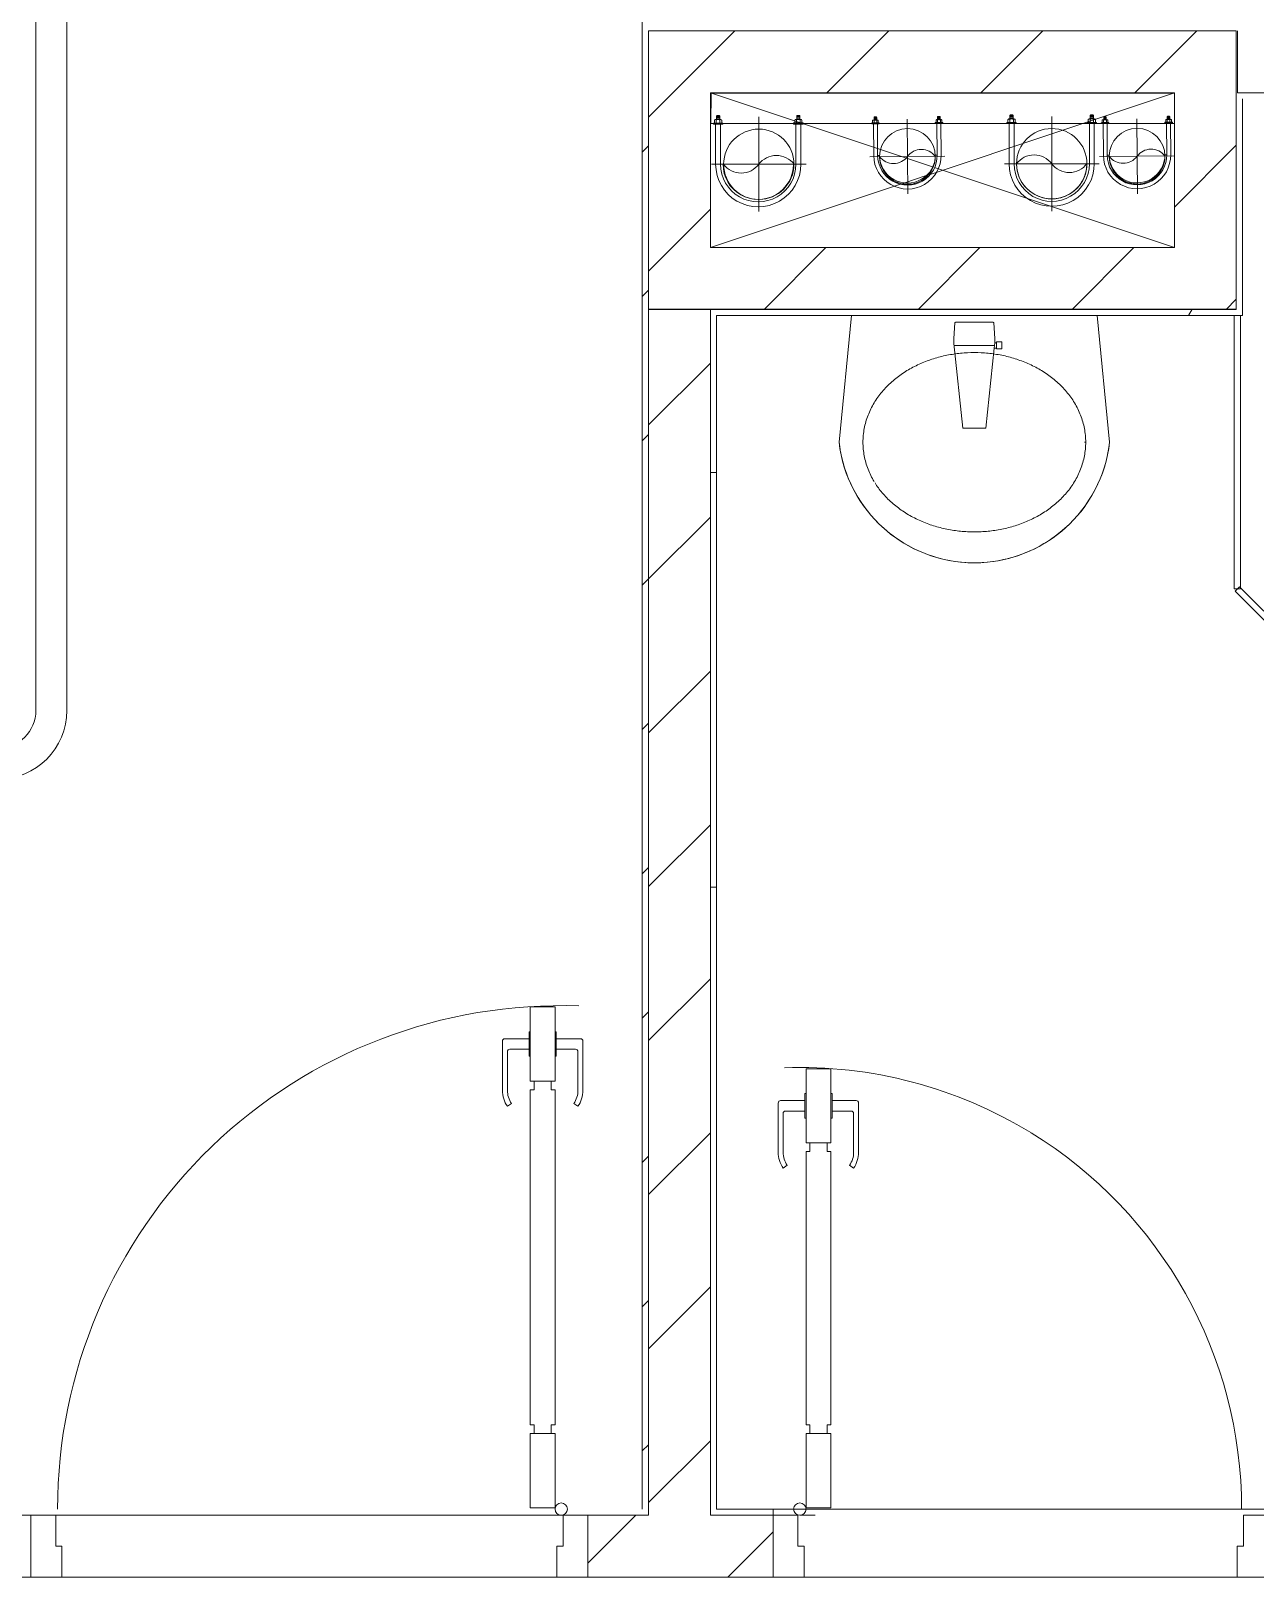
# Model space of a CAD drawing. Header units: millimetres. Extents: x 5357 to 201988, y -16345 to 109895.
# Drawn here: x 63055 to 65033, y 28837 to 31337 of the extents above; entities that cross this region are included whole.
import ezdxf

# ---------------------------------------------------------------- set-up
doc = ezdxf.new("R2010")
doc.units = ezdxf.units.MM
doc.linetypes.add('IMPORT-CENTER _3_', pattern=[10.16, 6.35, -1.27, 1.27, -1.27])
for name, color, linetype, lineweight in [('0-1', 7, 'Continuous', 5), ('0-2', 53, 'Continuous', 9), ('A-DETL-GENF-1', 53, 'Continuous', 9), ('A-DOOR-1', 53, 'Continuous', 9), ('A-FLOR-1', 10, 'Continuous', 9), ('A-FLOR-2', 53, 'Continuous', 9), ('A-GLAZ-CURT-1', 53, 'Continuous', 9), ('A-WALL-1', 9, 'Continuous', 18), ('A-WALL-2', 53, 'Continuous', 9), ('A-WALL-4', 113, 'Continuous', 18), ('A-WALL-PATT-1', 10, 'Continuous', 9), ('A-WALL-PATT-2', 53, 'Continuous', 9), ('A-WALL-PATT-3', 111, 'Continuous', 9), ('G-IMPT', 8, 'Continuous', 9), ('G-IMPT-2', 8, 'IMPORT-CENTER _3_', 9), ('I-FURN-1', 53, 'Continuous', 9), ('I-WALL-1', 9, 'Continuous', 18), ('I-WALL-2', 53, 'Continuous', 9), ('M-EQPM', 50, 'Continuous', 9), ('P-SANR-FIXT-1', 53, 'Continuous', 9), ('P-SANR-FIXT-2', 221, 'Continuous', 9)]:
    doc.layers.add(name, color=color, linetype=linetype, lineweight=lineweight)
pattern_1 = [(45, (0, 0), (-124.4508, 124.4508), [])]
pattern_2 = [(0, (0, 0), (894.08, 223.52), [73.762, -596.798, 73.762, -596.798, -3576.32]), (0, (0, 0), (894.08, 223.52), [-1341.12, 73.762, -1267.358, 73.762, -596.798, -1564.64]), (0, (0, 0), (894.08, 223.52), [-3352.8, 73.762, -373.278, 73.762, -1043.838]), (120, (335.28, 111.76), (-640.614, 662.536), [73.762, -596.798, 73.762, -4173.118]), (120, (335.28, 111.76), (-640.614, 662.536), [-744.322, -596.798, 73.762, -1267.358, -2235.2]), (120, (335.28, 111.76), (-640.614, 662.536), [-2682.24, 73.762, -596.798, 73.762, -1490.878]), (120, (335.28, 111.76), (-640.614, 662.536), [-3426.562, -373.278, 73.762, -1043.838]), (240, (447.04, 558.8), (-253.466, -886.056), [73.762, -596.798, 73.762, -4173.118]), (240, (447.04, 558.8), (-253.466, -886.056), [-744.322, -596.798, 73.762, -1267.358, -2235.2]), (240, (447.04, 558.8), (-253.466, -886.056), [-2682.24, 73.762, -596.798, 73.762, -1490.878]), (240, (447.04, 558.8), (-253.466, -886.056), [-3426.562, -373.278, 73.762, -1043.838])]

# ---------------------------------------------------------------- blocks, each defined once
blk = doc.blocks.new('NCV_TKTC_KET CAU_rvt-1-TKCS_MB SÂN ĐƯỜNG NỘI BỘ')
at = {"layer": 'A-FLOR-1'}
for p, q in [((64053, 28836.9), (64254.2, 28836.9)), ((64254.2, 28836.9), (64053, 28836.9)), ((64254.2, 28836.9), (64053, 28836.9)), ((64053, 28836.9), (64254.2, 28836.9)), ((64254.2, 28836.9), (64304.2, 28836.9)), ((64304.2, 28836.9), (64254.2, 28836.9)), ((64304.2, 28836.9), (64254.2, 28836.9)), ((64254.2, 28836.9), (64304.2, 28836.9)), ((64304.2, 28836.9), (65004.2, 28836.9)), ((65004.2, 28836.9), (64304.2, 28836.9)), ((65004.2, 28836.9), (64304.2, 28836.9)), ((64304.2, 28836.9), (65004.2, 28836.9)), ((65004.2, 28836.9), (65054.2, 28836.9)), ((65054.2, 28836.9), (65004.2, 28836.9)), ((65054.2, 28836.9), (65004.2, 28836.9)), ((65004.2, 28836.9), (65054.2, 28836.9))]:
    blk.add_line(p, q, dxfattribs=at)
blk = doc.blocks.new('DOOR_CW_01 CANH MO-PANEL KINH - DIW_01-900x2200-CỬA GỖ VÂN LAMINATE-553375-TKCS_MB SÂN ĐƯỜNG NỘI BỘ')
at = {"layer": 'A-DETL-GENF-1'}
for p, q in [((-397, -182), (-397, -62)), ((-397, -62), (-357, -62)), ((-357, -62), (-357, -182)), ((-357, -182), (-397, -182)), ((-397, -196), (-391, -196)), ((-397, -738), (-397, -196)), ((-391, -196), (-391, -182)), ((-391, -182), (-363, -182)), ((-363, -182), (-363, -196)), ((-357, -196), (-363, -196)), ((-357, -196), (-357, -738)), ((-433.9, -711.2), (-427.3, -715.8)), ((-320.1, -711.2), (-326.7, -715.8)), ((-442, -737), (-442, -816.5)), ((-434, -799.5), (-434, -737)), ((-397, -738), (-391, -738)), ((-391, -752), (-391, -738)), ((-357, -738), (-363, -738)), ((-363, -738), (-363, -752)), ((-320, -799.5), (-320, -737)), ((-312, -737), (-312, -816.5)), ((-357, -752), (-397, -752)), ((-397, -752), (-397, -872)), ((-363, -752), (-391, -752)), ((-357, -872), (-357, -752)), ((-399, -792.2), (-399, -831.8)), ((-397, -792.2), (-399, -792.2)), ((-397, -792.2), (-397, -831.8)), ((-357, -792.2), (-357, -831.8)), ((-357, -792.2), (-355, -792.2)), ((-355, -792.2), (-355, -831.8)), ((-399, -820.5), (-438, -820.5)), ((-399, -803.5), (-430, -803.5)), ((-355, -803.5), (-324, -803.5)), ((-355, -820.5), (-316, -820.5)), ((-399, -831.8), (-397, -831.8)), ((-355, -831.8), (-357, -831.8)), ((-397, -872), (-357, -872))]:
    blk.add_line(p, q, dxfattribs=at)
blk.add_circle((-407, -60), 10, dxfattribs=at)
for centre, radius, start, end in [((-407, -60), 814, 268, 0), ((-397, -737), 45, 145, 180), ((-397, -737), 37, 145, 180), ((-357, -737), 37, 0, 35), ((-357, -737), 45, 360, 35), ((-430, -799.5), 4, 180, 270), ((-324, -799.5), 4, 270, 0), ((-438, -816.5), 4, 180, 270), ((-316, -816.5), 4, 270, 0)]:
    blk.add_arc(centre, radius, start, end, dxfattribs=at)
at = {"layer": 'A-DOOR-1'}
for p, q in [((-450, -50), (-450, 50)), ((-450, 50), (-400, 50)), ((-400, 50), (-400, 0)), ((400, 0), (400, 50)), ((400, 50), (450, 50)), ((450, 50), (450, -50)), ((-410, 0), (-410, -50)), ((-400, 0), (-410, 0)), ((410, 0), (400, 0)), ((410, -50), (410, 0)), ((-410, -50), (-450, -50)), ((-407, -50), (-382, -50)), ((450, -50), (410, -50))]:
    blk.add_line(p, q, dxfattribs=at)
blk = doc.blocks.new('DOOR_CW_01 CANH MO-PANEL KINH - DIG_02-800x2200-CỬA NHÔM KÍNH-V23-TKCS_MB SÂN ĐƯỜNG NỘI BỘ')
at = {"layer": 'A-DETL-GENF-1'}
for p, q in [((-347, 772), (-307, 772)), ((-347, 652), (-347, 772)), ((-307, 772), (-307, 652)), ((-349, 731.8), (-347, 731.8)), ((-349, 692.2), (-349, 731.8)), ((-347, 692.2), (-347, 731.8)), ((-307, 692.2), (-307, 731.8)), ((-305, 731.8), (-307, 731.8)), ((-305, 692.2), (-305, 731.8)), ((-392, 637), (-392, 716.5)), ((-349, 720.5), (-388, 720.5)), ((-349, 703.5), (-380, 703.5)), ((-305, 720.5), (-266, 720.5)), ((-305, 703.5), (-274, 703.5)), ((-262, 637), (-262, 716.5)), ((-384, 699.5), (-384, 637)), ((-347, 692.2), (-349, 692.2)), ((-307, 692.2), (-305, 692.2)), ((-270, 699.5), (-270, 637)), ((-307, 652), (-347, 652)), ((-313, 652), (-341, 652)), ((-341, 652), (-341, 638)), ((-313, 638), (-313, 652)), ((-347, 638), (-341, 638)), ((-347, 638), (-347, 196)), ((-307, 638), (-313, 638)), ((-307, 196), (-307, 638)), ((-383.9, 611.2), (-377.3, 615.8)), ((-270.1, 611.2), (-276.7, 615.8)), ((-347, 196), (-341, 196)), ((-307, 182), (-347, 182)), ((-347, 182), (-347, 62)), ((-341, 196), (-341, 182)), ((-341, 182), (-313, 182)), ((-307, 196), (-313, 196)), ((-313, 182), (-313, 196)), ((-307, 62), (-307, 182)), ((-347, 62), (-307, 62))]:
    blk.add_line(p, q, dxfattribs=at)
blk.add_circle((-357, 60), 10, dxfattribs=at)
for centre, radius, start, end in [((-357, 60), 714, 58.4933, 92), ((-388, 716.5), 4, 90, 180), ((-380, 699.5), 4, 90, 180), ((-274, 699.5), 4, 0, 90), ((-266, 716.5), 4, 0, 90), ((-357, 60), 714, 360, 58.4384), ((-347, 637), 45, 180, 215), ((-347, 637), 37, 180, 215), ((-307, 637), 37, 325, 0), ((-307, 637), 45, 325, 0)]:
    blk.add_arc(centre, radius, start, end, dxfattribs=at)
at = {"layer": 'A-DOOR-1'}
for p, q in [((-360, 50), (-400, 50)), ((-400, 50), (-400, -50)), ((-360, 0), (-360, 50)), ((-357, 50), (-332, 50)), ((400, 50), (360, 50)), ((360, 50), (360, 0)), ((400, -50), (400, 50)), ((-350, 0), (-360, 0)), ((-350, -50), (-350, 0)), ((360, 0), (350, 0)), ((350, 0), (350, -50)), ((-400, -50), (-350, -50)), ((350, -50), (400, -50))]:
    blk.add_line(p, q, dxfattribs=at)
blk = doc.blocks.new('GIUONG NGU-2TAB-1600x2000 - GIUONG NGU-2TAB-1600x2000-842839-TKCS_MB SÂN ĐƯỜNG NỘI BỘ')
at = {"layer": 'I-FURN-1'}
for p, q in [((1997.1, -2000), (569.6, -2000)), ((569.6, -2050), (1997.1, -2050)), ((1997.1, -2050), (569.6, -2050))]:
    blk.add_line(p, q, dxfattribs=at)
for radius in [111.1, 111.1, 61.1]:
    blk.add_arc((569.6, -1938.9), radius, 180, 270, dxfattribs=at)
blk = doc.blocks.new('bonruatreo - Chậu rửa-V86-TKCS_MB SÂN ĐƯỜNG NỘI BỘ')
at = {"layer": 'P-SANR-FIXT-1'}
for p, q in [((-218.6, 205), (-198.4, 0)), ((-177.8, 205), (-180.6, 205)), ((198.4, 0), (218.6, 205)), ((-198.4, 0), (198.4, 0)), ((165, 0), (-165, 0))]:
    blk.add_line(p, q, dxfattribs=at)
at = {"layer": 'P-SANR-FIXT-1', "flags": 128}
for points in [[(-218.6, 205), (-217.4, 213.7), (-215.9, 222.4), (-214, 231), (-211.8, 239.5), (-209.3, 247.9), (-206.4, 256.2), (-203.2, 264.4), (-199.6, 272.5), (-195.8, 280.4), (-191.6, 288.1), (-187.1, 295.7), (-182.3, 303.1), (-177.3, 310.3), (-171.9, 317.3), (-166.3, 324.1), (-160.4, 330.6), (-154.2, 336.9), (-147.8, 342.9), (-141.2, 348.7), (-134.3, 354.2), (-127.3, 359.4), (-120, 364.4), (-112.5, 369), (-104.9, 373.4), (-97.1, 377.4), (-89.1, 381.2), (-81, 384.6), (-72.7, 387.6), (-64.4, 390.4), (-55.9, 392.8), (-47.3, 394.8), (-38.7, 396.6), (-30, 397.9), (-21.3, 399), (-12.5, 399.6), (-3.7, 400), (5.1, 399.9), (13.9, 399.6), (22.6, 398.8), (31.4, 397.8), (40.1, 396.3), (48.7, 394.5), (57.2, 392.4), (65.7, 390), (74, 387.2), (82.2, 384.1), (90.3, 380.6), (98.3, 376.8), (106.1, 372.7), (113.7, 368.3), (121.1, 363.6), (128.4, 358.7), (135.4, 353.4), (142.2, 347.9)], [(142.2, 347.8), (148.8, 342), (155.2, 335.9), (161.3, 329.6), (167.2, 323), (172.8, 316.2), (178.1, 309.2), (183.1, 302), (187.8, 294.6), (192.2, 287), (196.4, 279.2), (200.2, 271.3), (203.7, 263.2), (206.8, 255), (209.7, 246.6), (212.2, 238.2), (214.3, 229.7), (216.1, 221.1), (217.6, 212.4), (218.6, 205)]]:
    blk.add_lwpolyline(points, dxfattribs=at)
at = {"layer": 'P-SANR-FIXT-1'}
blk.add_arc((0, 180), 220, 6.525, 173.475, dxfattribs=at)
blk.add_open_spline([(-180, 205), (-180, 212.4), (-178.6, 227.3), (-172.4, 248.8), (-162.5, 268.9), (-149.4, 287), (-133.8, 303), (-116.1, 316.6), (-96.9, 327.9), (-76.5, 336.8), (-55.2, 343.5), (-33.3, 347.9), (-11.2, 350.1), (11.1, 350.1), (33.3, 347.9), (55.2, 343.5), (76.5, 336.8), (96.9, 327.9), (116.1, 316.6), (133.8, 302.9), (148.8, 287.6), (157.1, 276.4), (160.5, 270.9)], degree=3, knots=[-1, -1, -1, -1, -0.9565217, -0.9130435, -0.8695652, -0.826087, -0.7826087, -0.7391304, -0.6956522, -0.6521739, -0.6086957, -0.5652174, -0.5217391, -0.4782609, -0.4347826, -0.3913043, -0.3478261, -0.3043478, -0.2608696, -0.2173913, -0.173913, -0.135797, -0.135797, -0.135797, -0.135797], dxfattribs=at)
for points in [[(162, 268.5), (165.8, 262.2), (172.4, 248.8), (178.6, 227.3), (180, 212.4), (180, 205)], [(180, 205), (180, 197.6), (178.6, 182.7), (172.4, 161.2), (162.5, 141.2), (149.5, 123), (133.8, 107.1), (116.1, 93.4), (96.9, 82.1), (76.5, 73.2), (55.2, 66.5), (33.3, 62.1), (11.1, 59.9), (-11.2, 59.9), (-33.3, 62.1), (-55.2, 66.5), (-76.5, 73.2), (-96.9, 82.1), (-116.1, 93.4), (-133.8, 107), (-149.4, 123), (-162.5, 141.1), (-172.4, 161.2), (-178.6, 182.7), (-180, 197.6), (-180, 205)]]:
    blk.add_open_spline(points, degree=3, dxfattribs=at)
at = {"layer": 'P-SANR-FIXT-2'}
for p, q in [((-18.5, 182.5), (-32.2, 52.9)), ((18.5, 182.5), (-18.5, 182.5)), ((33, 45.4), (18.5, 182.5)), ((-35.6, 54.2), (-44.7, 54.2)), ((-44.7, 54.2), (-44.7, 42.8)), ((-35.6, 52.9), (-35.6, 54.2)), ((-32.2, 52.9), (-35.6, 52.9)), ((-35.6, 44.2), (-35.6, 52.9)), ((-32.2, 52.9), (-33.1, 44.2)), ((-44.7, 42.8), (-35.6, 42.8)), ((-35.6, 42.8), (-35.6, 44.2)), ((-35.6, 44.2), (-33.1, 44.2)), ((-33, 37.3), (-31.4, 12.2)), ((32.7, 48.5), (-32.7, 48.5)), ((31.4, 12.2), (33, 37.3)), ((-30.2, 11), (30.2, 11))]:
    blk.add_line(p, q, dxfattribs=at)
for centre, radius, start, end in [((5.5, 41.4), 38.7, 175.8543, 186.034), ((-5.5, 41.4), 38.7, 353.966, 6.034), ((-30.1, 12.3), 1.3, 183.5997, 268.7722), ((30.1, 12.3), 1.3, 271.2278, 356.4003)]:
    blk.add_arc(centre, radius, start, end, dxfattribs=at)
blk = doc.blocks.new('System Panel - Glazed-579637-TKCS_MB SÂN ĐƯỜNG NỘI BỘ')
at = {"layer": 'A-GLAZ-CURT-1'}
for p, q in [((352.2, 5), (-352.2, 5)), ((-352.2, 5), (-352.2, -5)), ((352.2, -5), (352.2, 5)), ((-352.2, -5), (352.2, -5))]:
    blk.add_line(p, q, dxfattribs=at)
blk = doc.blocks.new('System Panel - Glazed-919683-TKCS_MB SÂN ĐƯỜNG NỘI BỘ')
at = {"layer": 'A-GLAZ-CURT-1'}
for p, q in [((221.2, 5), (-221.2, 5)), ((-221.2, 5), (-221.2, -5)), ((221.2, -5), (221.2, 5)), ((-221.2, -5), (221.2, -5))]:
    blk.add_line(p, q, dxfattribs=at)
blk = doc.blocks.new('NCV_TKTC_TANG 1_rvt-1-TKCS_MB SÂN ĐƯỜNG NỘI BỘ')
at = {"layer": 'A-WALL-PATT-1'}
h = blk.add_hatch(dxfattribs=at)
h.set_pattern_fill('FP_1', color=256, style=0, pattern_type=2)
h.set_pattern_definition(pattern_1)
h.paths.add_polyline_path([(64148.3, 31336.9), (64152.6, 31336.9), (64152.6, 32436.9), (64052.6, 32436.9), (64053, 31336.9), (64063.3, 31336.9)])
h.paths.add_polyline_path([(64066, 33236.9), (64152.6, 33236.9), (64152.6, 33336.9), (64052.6, 33336.9), (64053, 33236.9)])
h = blk.add_hatch(dxfattribs=at)
h.set_pattern_fill('FP_3', color=256, style=0, pattern_type=2)
h.set_pattern_definition(pattern_2)
h.paths.add_polyline_path([(64952.7, 31336.9), (65952.6, 31336.9), (65952.6, 31346.9), (64162.6, 31345.2), (64162.6, 31336.9), (64902.6, 31336.9)])
h = blk.add_hatch(dxfattribs=at)
h.set_pattern_fill('FP_1', color=256, style=0, pattern_type=2)
h.set_pattern_definition(pattern_1)
h.paths.add_polyline_path([(65004.6, 31236.9), (65852.6, 31236.9), (65852.6, 31336.9), (65004.6, 31336.9), (65004.6, 31306.3)])
h = blk.add_hatch(dxfattribs=at)
h.set_pattern_fill('FP_1', color=256, style=0, pattern_type=2)
h.set_pattern_definition(pattern_1)
h.paths.add_polyline_path([(64057.6, 28936.9), (64152.6, 28936.9), (64152.6, 30886.9), (64052.6, 30886.9), (64053, 28936.9), (64057.1, 28936.9)])
h = blk.add_hatch(dxfattribs=at)
h.set_pattern_fill('FP_3', color=256, style=0, pattern_type=2)
h.set_pattern_definition(pattern_2)
h.paths.add_polyline_path([(64152.6, 28936.9), (64162.6, 28936.9), (64162.6, 30886.5), (64152.6, 30886.5), (64152.6, 28936.9)])
h = blk.add_hatch(dxfattribs=at)
h.set_pattern_fill('FP_3', color=256, style=0, pattern_type=2)
h.set_pattern_definition(pattern_2)
h.paths.add_polyline_path([(64797.8, 30876.9), (65012.6, 30876.9), (65012.6, 30886.9), (64162.6, 30886.5), (64162.6, 30876.9), (64777.6, 30876.9)])
h = blk.add_hatch(dxfattribs=at)
h.set_pattern_fill('FP_1', color=256, style=0, pattern_type=2)
h.set_pattern_definition(pattern_1)
h.paths.add_polyline_path([(65054.2, 28836.9), (65852.6, 28836.9), (65852.6, 28936.9), (65054.2, 28936.9), (65054.2, 28886.9)])
h.paths.add_polyline_path([(64152.6, 28836.9), (64254.2, 28836.9), (64254.2, 28936.9), (63954.6, 28936.9), (63954.6, 28836.9), (64053, 28836.9)])
h.paths.add_polyline_path([(62552.6, 28836.9), (62552.6, 28936.9), (61052.6, 28936.9), (61052.6, 28836.9), (62252.6, 28836.9)])
h.paths.add_polyline_path([(63054.6, 28836.9), (63054.6, 28936.9), (62752.6, 28936.9), (62752.6, 28836.9)])
h = blk.add_hatch(dxfattribs=at)
h.set_pattern_fill('FP_3', color=256, style=0, pattern_type=2)
h.set_pattern_definition(pattern_2)
h.paths.add_polyline_path([(65952.6, 28936.9), (65952.6, 28946.9), (65054.2, 28946.9), (65054.2, 28936.9), (65878.9, 28936.9)])
h.paths.add_polyline_path([(64254.2, 28936.9), (64254.2, 28946.9), (64162.6, 28946.9), (64162.6, 28936.9)])
at = {"layer": 'A-WALL-PATT-2'}
h = blk.add_hatch(dxfattribs=at)
h.set_pattern_fill('FP_2', color=256, style=0, pattern_type=2)
h.set_pattern_definition([(45, (0, 0), (-116.67262, 116.67262), [])])
h.paths.add_polyline_path([(64052.6, 28936.9), (64052.6, 32436.9), (64042.6, 32436.9), (64042.6, 28936.9)])
h.paths.add_polyline_path([(64042.6, 33236.9), (64052.6, 33236.9), (64052.6, 33336.9), (64042.6, 33336.9), (64042.6, 33244.9)])
at = {"layer": 'A-FLOR-1'}
for p, q in [((62752.6, 28836.9), (63054.6, 28836.9)), ((63054.6, 28836.9), (63104.6, 28836.9)), ((63104.6, 28836.9), (63904.6, 28836.9)), ((63904.6, 28836.9), (63954.6, 28836.9)), ((63954.6, 28836.9), (64254.2, 28836.9)), ((64254.2, 28836.9), (64304.2, 28836.9)), ((64304.2, 28836.9), (65004.2, 28836.9)), ((65004.2, 28836.9), (65054.2, 28836.9))]:
    blk.add_line(p, q, dxfattribs=at)
at = {"layer": 'A-FLOR-2'}
for p, q in [((63904.6, 28836.9), (63104.6, 28836.9)), ((65004.2, 28836.9), (64304.2, 28836.9))]:
    blk.add_line(p, q, dxfattribs=at)
at = {"layer": 'A-WALL-1'}
for p, q in [((65004.6, 31336.9), (65004.6, 31236.9)), ((65004.6, 31236.9), (65852.6, 31236.9)), ((64052.6, 30886.9), (64052.6, 28936.9)), ((64152.6, 30886.9), (64052.6, 30886.9)), ((64152.6, 28936.9), (64152.6, 30886.9)), ((64052.6, 28936.9), (64042.6, 28936.9)), ((64162.6, 28936.9), (64152.6, 28936.9))]:
    blk.add_line(p, q, dxfattribs=at)
at = {"layer": 'A-WALL-2'}
for p, q in [((63054.6, 28936.9), (62752.6, 28936.9)), ((63094.6, 28936.9), (63914.6, 28936.9)), ((64042.6, 28936.9), (63954.6, 28936.9)), ((64254.2, 28936.9), (64162.6, 28936.9)), ((64162.6, 28936.9), (64254.2, 28936.9)), ((62752.6, 28836.9), (63054.6, 28836.9)), ((63904.6, 28836.9), (63104.6, 28836.9)), ((63954.6, 28836.9), (64254.2, 28836.9)), ((65004.2, 28836.9), (64304.2, 28836.9))]:
    blk.add_line(p, q, dxfattribs=at)
at = {"layer": 'I-WALL-1'}
for p, q in [((64042.6, 32436.9), (64042.6, 28946.9)), ((64052.6, 28936.9), (64052.6, 31336.9)), ((65002.6, 31226.9), (65002.6, 30886.9)), ((65012.6, 30886.9), (65012.6, 31226.9)), ((64152.6, 30886.9), (64152.6, 28936.9)), ((64162.6, 30886.9), (64152.6, 30886.9)), ((65002.6, 30886.9), (64162.6, 30886.9)), ((64162.6, 28946.9), (64162.6, 30876.9)), ((64162.6, 30876.9), (64380.8, 30876.9)), ((64777.6, 30876.9), (65012.6, 30876.9)), ((65012.6, 30876.9), (65012.6, 30886.9)), ((64042.6, 28936.9), (64052.6, 28936.9)), ((64152.6, 28936.9), (64162.6, 28936.9)), ((64254.2, 28946.9), (64162.6, 28946.9)), ((64254.2, 28936.9), (64254.2, 28946.9))]:
    blk.add_line(p, q, dxfattribs=at)
at = {"layer": 'I-WALL-2'}
blk.add_line((64254.2, 28946.9), (65054.2, 28946.9), dxfattribs=at)
at = {"layer": 'A-DOOR-1', "rotation": 180}
blk.add_blockref('DOOR_CW_01 CANH MO-PANEL KINH - DIW_01-900x2200-CỬA GỖ VÂN LAMINATE-553375-TKCS_MB SÂN ĐƯỜNG NỘI BỘ', (63504.6, 28886.9), dxfattribs=at)
at = {"layer": 'A-DOOR-1'}
blk.add_blockref('DOOR_CW_01 CANH MO-PANEL KINH - DIG_02-800x2200-CỬA NHÔM KÍNH-V23-TKCS_MB SÂN ĐƯỜNG NỘI BỘ', (64654.2, 28886.9), dxfattribs=at)
at = {"layer": 'A-GLAZ-CURT-1'}
for name, p, rotation in [('System Panel - Glazed-919683-TKCS_MB SÂN ĐƯỜNG NỘI BỘ', (65004.2, 30655.8), 90), ('System Panel - Glazed-579637-TKCS_MB SÂN ĐƯỜNG NỘI BỘ', (65253.2, 30185.6), 134.9999999999997)]:
    blk.add_blockref(name, p, dxfattribs=dict(at, rotation=rotation))
at = {"layer": 'I-FURN-1', "rotation": 90.00000000000065}
blk.add_blockref('GIUONG NGU-2TAB-1600x2000 - GIUONG NGU-2TAB-1600x2000-842839-TKCS_MB SÂN ĐƯỜNG NỘI BỘ', (61062.6, 29668.6), dxfattribs=at)
at = {"layer": 'P-SANR-FIXT-1', "rotation": 180}
blk.add_blockref('bonruatreo - Chậu rửa-V86-TKCS_MB SÂN ĐƯỜNG NỘI BỘ', (64579.2, 30876.9), dxfattribs=at)
blk = doc.blocks.new('TKTC_XREF_251221_MB TANG 1 - TKTC_XREF_260130_MB TANG 1_dwg_CUM U_DN100-4202115-TKCS_MB SÂN ĐƯỜNG NỘI BỘ')
at = {"layer": 'G-IMPT'}
for p, q in [((-79.1, 66.6), (-79.1, 63.4)), ((-76.6, 66.6), (-76.6, 63.4)), ((-74.6, 66.6), (-74.6, 63.4)), ((-72.7, 69.3), (-72.7, 60.7)), ((-66.9, 67.9), (-71.7, 67.9)), ((-65, 69), (0, 69)), ((-66.9, 62.1), (-71.7, 62.1)), ((-72.7, -60.7), (-72.7, -69.3)), ((-66.9, -62.1), (-71.7, -62.1)), ((-79.1, -63.4), (-79.1, -66.6)), ((-76.6, -63.4), (-76.6, -66.6)), ((-74.6, -63.4), (-74.6, -66.6)), ((-66.9, -67.9), (-71.7, -67.9)), ((-65, -69), (0, -69))]:
    blk.add_line(p, q, dxfattribs=at)
at = {"layer": 'G-IMPT', "flags": 128}
for points in [[(-72.7, 67.6), (-78.1, 67.6), (-78.1, 62.4), (-72.7, 62.4)], [(-71.7, 59.2), (-66.9, 59.2), (-66.9, 70.8), (-71.7, 70.8)], [(-66.9, 70.8), (-66.9, 72.7), (-65, 72.7), (-65, 57.3), (-66.9, 57.3), (-66.9, 59.2)], [(-65, 61), (0, 61), (0, 57)], [(-72.7, -62.4), (-78.1, -62.4), (-78.1, -67.6), (-72.7, -67.6)], [(-71.7, -70.8), (-66.9, -70.8), (-66.9, -59.2), (-71.7, -59.2)], [(-66.9, -59.2), (-66.9, -57.3), (-65, -57.3), (-65, -72.7), (-66.9, -72.7), (-66.9, -70.8)], [(-65, -61), (0, -61), (0, -57)]]:
    blk.add_lwpolyline(points, dxfattribs=at)
at = {"layer": 'G-IMPT'}
for centre, radius, start, end in [((-78.1, 66.6), 0.96, 90, 180), ((-78.1, 63.4), 0.96, 180, 270), ((-71.1, 69.3), 1.56, 112.6199, 247.3801), ((-67.9, 65), 4.8, 143.1301, 216.8699), ((0, 0), 69, 270, 90), ((-71.1, 60.7), 1.56, 112.6199, 247.3801), ((0, 0), 61, 270, 90), ((0, 0), 57, 270, 90), ((-78.1, -63.4), 0.96, 90, 180), ((-71.1, -60.7), 1.56, 112.6199, 247.3801), ((-67.9, -65), 4.8, 143.1301, 216.8699), ((-78.1, -66.6), 0.96, 180, 270), ((-71.1, -69.3), 1.56, 112.6199, 247.3801)]:
    blk.add_arc(centre, radius, start, end, dxfattribs=at)
blk = doc.blocks.new('TKTC_XREF_251221_MB TANG 1 - TKTC_XREF_260130_MB TANG 1_dwg_$cc-V374-TKCS_MB SÂN ĐƯỜNG NỘI BỘ')
at = {"layer": 'G-IMPT'}
blk.add_circle((0, 0), 0.5, dxfattribs=at)
for centre, radius, start, end in [((0, 0), 0.5, 90, 270), ((0.188, 0.25), 0.313, 126.8699, 233.1301), ((-0.188, -0.25), 0.313, 306.8699, 53.1301)]:
    blk.add_arc(centre, radius, start, end, dxfattribs=at)
at = {"layer": 'G-IMPT-2'}
for p, q in [((0, -0.672), (0, 0.673)), ((-0.673, 0), (0.673, 0))]:
    blk.add_line(p, q, dxfattribs=at)
blk = doc.blocks.new('TKTC_XREF_251221_MB TANG 1 - TKTC_XREF_260130_MB TANG 1_dwg_$cc-V370-TKCS_MB SÂN ĐƯỜNG NỘI BỘ')
at = {"layer": 'G-IMPT'}
blk.add_circle((0, 0), 0.5, dxfattribs=at)
for centre, radius, start, end in [((0, 0), 0.5, 90, 270), ((0.188, 0.25), 0.313, 126.8699, 233.1301), ((-0.188, -0.25), 0.313, 306.8699, 53.1301)]:
    blk.add_arc(centre, radius, start, end, dxfattribs=at)
at = {"layer": 'G-IMPT-2'}
for p, q in [((0, -0.673), (0, 0.673)), ((-0.673, 0), (0.673, 0))]:
    blk.add_line(p, q, dxfattribs=at)
blk = doc.blocks.new('TKTC_XREF_251221_MB TANG 1 - TKTC_XREF_260130_MB TANG 1_dwg_CUM U_DN100-4202112-TKCS_MB SÂN ĐƯỜNG NỘI BỘ')
at = {"layer": 'G-IMPT'}
for p, q in [((-79.1, 66.6), (-79.1, 63.4)), ((-76.6, 66.6), (-76.6, 63.4)), ((-74.6, 66.6), (-74.6, 63.4)), ((-72.7, 69.3), (-72.7, 60.7)), ((-66.9, 67.9), (-71.7, 67.9)), ((-66.9, 62.1), (-71.7, 62.1)), ((-65, 69), (0, 69)), ((-79.1, -63.4), (-79.1, -66.6)), ((-76.6, -63.4), (-76.6, -66.6)), ((-74.6, -63.4), (-74.6, -66.6)), ((-72.7, -60.7), (-72.7, -69.3)), ((-66.9, -62.1), (-71.7, -62.1)), ((-66.9, -67.9), (-71.7, -67.9)), ((-65, -69), (0, -69))]:
    blk.add_line(p, q, dxfattribs=at)
at = {"layer": 'G-IMPT', "flags": 128}
for points in [[(-72.7, 67.6), (-78.1, 67.6), (-78.1, 62.4), (-72.7, 62.4)], [(-71.7, 59.2), (-66.9, 59.2), (-66.9, 70.8), (-71.7, 70.8)], [(-66.9, 70.8), (-66.9, 72.7), (-65, 72.7), (-65, 57.3), (-66.9, 57.3), (-66.9, 59.2)], [(-65, 61), (0, 61), (0, 57)], [(-72.7, -62.4), (-78.1, -62.4), (-78.1, -67.6), (-72.7, -67.6)], [(-71.7, -70.8), (-66.9, -70.8), (-66.9, -59.2), (-71.7, -59.2)], [(-66.9, -59.2), (-66.9, -57.3), (-65, -57.3), (-65, -72.7), (-66.9, -72.7), (-66.9, -70.8)], [(-65, -61), (0, -61), (0, -57)]]:
    blk.add_lwpolyline(points, dxfattribs=at)
at = {"layer": 'G-IMPT'}
for centre, radius, start, end in [((-78.1, 66.6), 0.96, 90, 180), ((-78.1, 63.4), 0.96, 180, 270), ((-71.1, 69.3), 1.56, 112.6199, 247.3801), ((-67.9, 65), 4.8, 143.1301, 216.8699), ((-71.1, 60.7), 1.56, 112.6199, 247.3801), ((0, 0), 69, 270, 90), ((0, 0), 61, 270, 90), ((0, 0), 57, 270, 90), ((-78.1, -63.4), 0.96, 90, 180), ((-78.1, -66.6), 0.96, 180, 270), ((-71.1, -60.7), 1.56, 112.6199, 247.3801), ((-67.9, -65), 4.8, 143.1301, 216.8699), ((-71.1, -69.3), 1.56, 112.6199, 247.3801)]:
    blk.add_arc(centre, radius, start, end, dxfattribs=at)
blk = doc.blocks.new('TKTC_XREF_251221_MB TANG 1 - TKTC_XREF_260130_MB TANG 1_dwg_$cc-V371-TKCS_MB SÂN ĐƯỜNG NỘI BỘ')
at = {"layer": 'G-IMPT'}
blk.add_circle((0, 0), 0.5, dxfattribs=at)
for centre, radius, start, end in [((0, 0), 0.5, 90, 270), ((0.188, 0.25), 0.313, 126.8699, 233.1301), ((-0.188, -0.25), 0.313, 306.8699, 53.1301)]:
    blk.add_arc(centre, radius, start, end, dxfattribs=at)
at = {"layer": 'G-IMPT-2'}
for p, q in [((0, -0.673), (0, 0.673)), ((-0.673, 0), (0.673, 0))]:
    blk.add_line(p, q, dxfattribs=at)
blk = doc.blocks.new('TKTC_XREF_251221_MB TANG 1 - TKTC_XREF_260130_MB TANG 1_dwg_$cc-4202118-TKCS_MB SÂN ĐƯỜNG NỘI BỘ')
at = {"layer": 'G-IMPT'}
blk.add_circle((0, 0), 0.5, dxfattribs=at)
for centre, radius, start, end in [((0, 0), 0.5, 90, 270), ((0.188, 0.25), 0.313, 126.8699, 233.1301), ((-0.188, -0.25), 0.313, 306.8699, 53.1301)]:
    blk.add_arc(centre, radius, start, end, dxfattribs=at)
at = {"layer": 'G-IMPT-2'}
for p, q in [((0, -0.673), (0, 0.673)), ((-0.673, 0), (0.673, 0))]:
    blk.add_line(p, q, dxfattribs=at)
blk = doc.blocks.new('TKTC_XREF_251221_MB TANG 1 - TKTC_XREF_260130_MB TANG 1_dwg-4202109-TKCS_MB SÂN ĐƯỜNG NỘI BỘ')
at = {"layer": 'G-IMPT', "flags": 128}
blk.add_lwpolyline([(-138249, -370159.4), (-138998.1, -370159.4), (-138997.8, -370110.2), (-138249, -370110.2)], dxfattribs=at)
for name, p, xscale, yscale, zscale, rotation in [('TKTC_XREF_251221_MB TANG 1 - TKTC_XREF_260130_MB TANG 1_dwg_$cc-V371-TKCS_MB SÂN ĐƯỜNG NỘI BỘ', (-138920.8, -370225.3), 113.7150000000092, 113.7150000000092, 113.7150000000092, 90.04476088158539), ('TKTC_XREF_251221_MB TANG 1 - TKTC_XREF_260130_MB TANG 1_dwg_CUM U_DN100-4202112-TKCS_MB SÂN ĐƯỜNG NỘI BỘ', (-138921.7, -370225.3), 0.9975000000000005, 0.9975000000000005, 0.9975000000000005, 270.0467435561337), ('TKTC_XREF_251221_MB TANG 1 - TKTC_XREF_260130_MB TANG 1_dwg_CUM U_DN100-4202112-TKCS_MB SÂN ĐƯỜNG NỘI BỘ', (-138447.4, -370224.4), 0.9974999999999966, 0.9974999999999966, 0.9974999999999966, 270.0467435564909), ('TKTC_XREF_251221_MB TANG 1 - TKTC_XREF_260130_MB TANG 1_dwg_$cc-4202118-TKCS_MB SÂN ĐƯỜNG NỘI BỘ', (-138680.6, -370212.7), 90.00000000005132, 90.00000000005132, 90.00000000005132, 90.41977899777609), ('TKTC_XREF_251221_MB TANG 1 - TKTC_XREF_260130_MB TANG 1_dwg_$cc-V374-TKCS_MB SÂN ĐƯỜNG NỘI BỘ', (-138309.5, -370212.3), 90.00000000005132, 90.00000000005132, 90.00000000005132, 90.41977899777609)]:
    blk.add_blockref(name, p, dxfattribs=dict(xscale=xscale, yscale=yscale, zscale=zscale, rotation=rotation))
at = {"extrusion": (0, 0, -1)}
for name, p, xscale, yscale, zscale, rotation in [('TKTC_XREF_251221_MB TANG 1 - TKTC_XREF_260130_MB TANG 1_dwg_CUM U_DN100-4202115-TKCS_MB SÂN ĐƯỜNG NỘI BỘ', (138680.6, -370210.8), 0.7894736842105256, 0.7894736842105256, -0.7894736842105254, 269.580221000629), ('TKTC_XREF_251221_MB TANG 1 - TKTC_XREF_260130_MB TANG 1_dwg_$cc-V370-TKCS_MB SÂN ĐƯỜNG NỘI BỘ', (138447.4, -370224.4), 113.7150000000092, 113.7150000000092, -113.7150000000092, 89.95325644590794), ('TKTC_XREF_251221_MB TANG 1 - TKTC_XREF_260130_MB TANG 1_dwg_CUM U_DN100-4202115-TKCS_MB SÂN ĐƯỜNG NỘI BỘ', (138309.5, -370210.4), 0.7894736842105256, 0.7894736842105256, -0.7894736842105254, 269.580221000629)]:
    blk.add_blockref(name, p, dxfattribs=dict(at, xscale=xscale, yscale=yscale, zscale=zscale, rotation=rotation))
blk = doc.blocks.new('TKTC_XREF_251221_MB TANG 1 - TKTC_XREF_251221_MB TANG 1-2038492-TKCS_MB SÂN ĐƯỜNG NỘI BỘ')
blk.add_blockref('TKTC_XREF_251221_MB TANG 1 - TKTC_XREF_260130_MB TANG 1_dwg-4202109-TKCS_MB SÂN ĐƯỜNG NỘI BỘ', (169499.1, 384109.7))

msp = doc.modelspace()

# ---------------------------------------------------------------- hatches: boundary and pattern name
at = {"layer": 'A-WALL-PATT-3'}
h = msp.add_hatch(dxfattribs=at)
h.set_pattern_fill('FP_1', color=256, style=0, pattern_type=2)
h.set_pattern_definition(pattern_1)
h.paths.add_polyline_path([(65002.6, 31236.9), (65002.6, 31336.9), (64052.6, 31336.9), (64053, 31236.9), (65002.6, 31236.9)])
h = msp.add_hatch(dxfattribs=at)
h.set_pattern_fill('FP_1', color=256, style=0, pattern_type=2)
h.set_pattern_definition(pattern_1)
h.paths.add_polyline_path([(64152.6, 30886.9), (64152.6, 31236.9), (64052.6, 31236.9), (64053.1, 30886.9), (64152.6, 30886.9)])
h = msp.add_hatch(dxfattribs=at)
h.set_pattern_fill('FP_1', color=256, style=0, pattern_type=2)
h.set_pattern_definition(pattern_1)
h.paths.add_polyline_path([(64971.1, 30986.5), (65002.6, 30986.5), (65002.6, 31236.9), (64902.6, 31236.9), (64902.6, 30986.5)])
h = msp.add_hatch(dxfattribs=at)
h.set_pattern_fill('FP_1', color=256, style=0, pattern_type=2)
h.set_pattern_definition(pattern_1)
h.paths.add_polyline_path([(65002.6, 30886.5), (65002.6, 30886.9), (65002.6, 30986.5), (64152.6, 30986.5), (64153.4, 30886.5), (64971.1, 30886.5)])

# ---------------------------------------------------------------- linework, layer by layer
at = {"layer": '0-2'}
for p, q in [((64152.6, 31236.9), (64511.6, 31117.1)), ((64507.6, 31105), (64902.6, 31236.9)), ((64466.9, 31091.4), (64501.4, 31103)), ((64503.7, 31103.7), (64506.4, 31104.6)), ((64514.6, 31116.1), (64902.6, 30986.5)), ((64152.6, 30986.5), (64460, 31089.1)), ((64460, 31089.1), (64466.9, 31091.4))]:
    msp.add_line(p, q, dxfattribs=at)
at = {"layer": 'A-WALL-4'}
for p, q in [((65002.6, 31336.9), (64052.6, 31336.9)), ((64052.6, 31336.9), (64052.6, 30886.5)), ((65002.6, 30886.5), (65002.6, 31336.9)), ((64152.6, 31236.9), (64902.6, 31236.9)), ((64152.6, 30986.5), (64152.6, 31236.9)), ((64902.6, 31236.9), (64902.6, 30986.5)), ((64902.6, 30986.5), (64152.6, 30986.5)), ((64052.6, 30886.5), (65002.6, 30886.5))]:
    msp.add_line(p, q, dxfattribs=at)

# ---------------------------------------------------------------- block references
at = {"layer": '0-1'}
for name in ['NCV_TKTC_KET CAU_rvt-1-TKCS_MB SÂN ĐƯỜNG NỘI BỘ', 'NCV_TKTC_TANG 1_rvt-1-TKCS_MB SÂN ĐƯỜNG NỘI BỘ']:
    msp.add_blockref(name, (0, 0), dxfattribs=at)
at = {"layer": 'M-EQPM'}
msp.add_blockref('TKTC_XREF_251221_MB TANG 1 - TKTC_XREF_251221_MB TANG 1-2038492-TKCS_MB SÂN ĐƯỜNG NỘI BỘ', (33652.6, 17236.9), dxfattribs=at)

doc.saveas('drawing.dxf')
